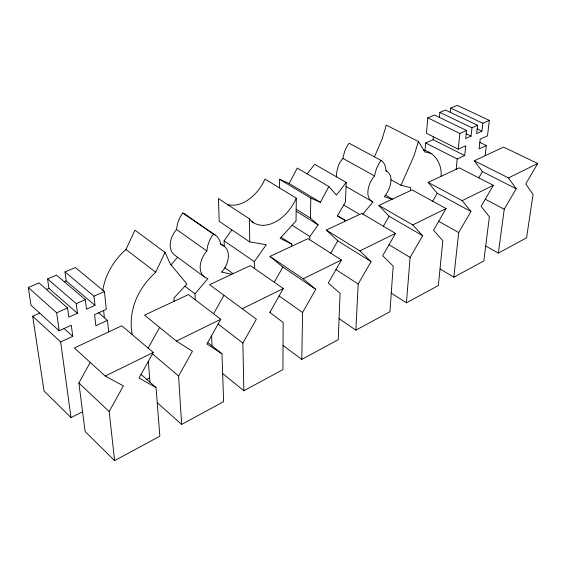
<?xml version="1.0" encoding="UTF-8"?>
<svg xmlns="http://www.w3.org/2000/svg" width="566" height="566" viewBox="0 0 566 566"><rect width="100%" height="100%" fill="white"/><g stroke="black" fill="none" stroke-linecap="round" stroke-linejoin="round"><path stroke-width="0.85" d="M279.448 187.884L279.463 179.224L289.141 183.497L320.413 202.303L328.839 186.518L297.284 168.088L289.141 183.497M441.098 176.323C442.011 164.345 435.65 153.244 423.587 149.948M291.745 246.224L291.766 244.151L281.139 237.225M227.872 204.736C239.828 207.333 251.247 199.232 258.287 190.261A51.138 51.138 0 0 0 264.074 180.957L264.952 179.04L296.315 198.178L296.039 220.924L280.128 238.328L291.766 244.151M301.791 359.41L302.584 312.503L315.764 289.346L303.15 278.79L269.989 256.405L307.961 238.633L341.411 259.992L328.245 283.085L340.088 293.294L338.242 339.699L301.791 359.41L283.05 345.458M309.786 239.8L309.857 236.517L318.17 224.872L310.416 218.073L296.181 209.25M310.416 218.073L310.826 198.121L279.463 179.224M307.211 173.889L314.632 164.324L346.236 182.408L345.43 202.104L337.301 216.021L344.871 220.153L344.814 221.384M355.858 330.169L358.193 284.019L371.048 261.598L359.87 250.915L326.299 230.051L361.752 213.46L395.528 233.39L382.687 255.761L393.193 266.098L389.932 311.739L355.858 330.169L339.076 318.63M195.291 299.831L194.994 293.832L207.977 278.486A9.268 9.268 0 0 1 204.312 276.901L174.47 254.948C168.569 250.321 169.559 241.441 172.602 235.449A27.734 27.734 0 0 1 176.55 229.499L177.328 224.313L179.238 218.964A33.903 33.903 0 0 1 182.79 213A12.042 12.042 0 0 1 184.926 214.174L215.512 235.258A11.454 11.454 0 0 1 217.486 236.991L219.714 240.458L220.889 244.703A9.289 9.289 0 0 1 224.044 246.09C230.178 250.731 228.926 259.872 225.834 265.949A29.581 29.581 0 0 1 221.787 272.076M410.421 190.678L410.661 187.657L400.99 185.266L390.936 179.733M204.319 276.894C198.376 272.14 199.706 263.14 202.777 257.113A29.588 29.588 0 0 1 206.845 250.993L207.715 245.701L209.724 240.232A36.167 36.167 0 0 1 213.389 234.105L182.79 213M406.423 302.824L410.109 257.431L422.653 235.704L412.748 224.928L378.895 205.437L412.076 189.907L446.058 208.557L433.528 230.242L442.845 240.67L438.36 285.547L406.423 302.824L391.262 293.124M424.995 150.669L425.646 142.986L433.11 139.696L464.7 155.544L465.754 145.752L458.234 149.176L426.467 133.314L427.776 117.848L434.462 115.011L466.561 130.491L465.698 138.55L471.068 136.13L471.987 127.775L477.584 125.284L476.643 133.626L481.935 131.241L482.862 123.246L489.349 120.36L487.496 135.861L480.201 139.179L479.084 148.908L486.343 145.554L485.133 155.714M433.11 139.696L433.372 136.76M439.414 117.403L439.867 112.415L445.456 110.037L477.584 125.284M450.317 112.344L450.727 108.106L457.201 105.354L489.349 120.36M456.154 169.276L457.215 158.989L464.7 155.544M458.234 149.176L459.861 133.47L466.561 130.491M453.826 277.184L458.686 232.555L470.926 211.472L462.167 200.64L428.137 182.386L459.245 167.826L493.347 185.315L481.121 206.357L489.378 216.842L483.817 260.968L453.826 277.184L440.023 268.935M498.349 253.101L504.242 209.229L516.192 188.754L508.445 177.901L474.322 160.772L503.563 147.089L537.7 163.517L525.757 183.95L533.066 194.463L526.564 237.847L498.349 253.101L485.699 246.012M336.692 176.96A16.683 16.683 0 0 1 336.593 172.871L338.157 166.298A28.123 28.123 0 0 1 341.645 159.945L342.869 158.388L344.581 151.575A34.611 34.611 0 0 1 349.109 143.219L381.038 160.426C384.562 162.562 385.892 166.899 385.962 170.805C392.931 174.13 391.354 183.787 388.743 189.553A30.09 30.09 0 0 1 385.573 195.072L384.328 196.664L391.891 199.352M362.877 214.125L373.044 201.899A6.495 6.495 0 0 1 371.834 201.362C365.969 197.272 367.624 188.669 370.079 183.051A30.104 30.104 0 0 1 373.27 177.526L374.522 175.934L376.362 168.986A36.924 36.924 0 0 1 381.045 160.426M102.871 290.266C104.137 281.436 107.575 273.017 112.301 265.489A74.047 74.047 0 0 1 121.747 253.476L125.963 249.472L134.941 230.185L165.031 252.429L170.444 264.145L186.922 284.068L173.904 298.013L174.109 301.282M374.437 156.867L382.206 138.889L386.274 125.136L418.43 141.493L414.1 155.516L400.99 185.266M296.315 198.178L295.402 200.145A54.577 54.577 0 0 1 289.438 209.696C281.394 220.712 264.478 231.183 251.672 221.504M132.232 334.655C129.034 318.113 133.243 300.843 142.774 287.089A79.198 79.198 0 0 1 150.223 277.609L155.678 272.218L165.031 252.429M141.061 374.416L156.039 387.547L159.853 436.181L114.608 460.646L85.119 431.525L78.879 382.991L90.213 362.396M114.608 460.646L109.167 411.553L123.409 385.892L105.226 376.065L74.372 347.963L121.747 325.79L153.287 352.448L139.045 378.046L156.039 387.547M148.158 348.118L159.64 327.452M181.636 424.401L178.58 376.008L192.454 351.238L176.373 341.1L144.535 315.128L188.421 294.589L220.782 319.274L206.915 343.979L221.971 353.785L223.62 401.69L181.636 424.401L157.221 402.659M213.587 313.783L223.931 295.31M274.269 282.257L282.844 267.067L269.989 256.405M243.861 390.738L242.871 343.081L256.391 319.146L209.561 284.691L250.328 265.61L283.318 288.54L269.805 312.418L283.156 322.45L282.936 369.612L243.861 390.738L222.65 373.539M330.728 253.165L337.753 240.812L326.299 230.051M383.394 226.23L389.104 216.254L378.895 205.437M432.643 201.199L437.228 193.239L428.137 182.386M478.808 177.858L482.416 171.632L474.322 160.772M224.263 246.252L224.094 240.819L231.855 229.86M254.396 268.44L254.311 261.641L266.282 244.696L249.748 241.93L219.198 221.327L218.441 198.574L249.394 218.816A16.4 16.4 0 0 0 253.504 222.721M346.236 182.408L336.437 195.107L328.839 186.518M171.059 264.888L177.59 257.233M39.726 313.139L32.672 316.252L44.049 390.957L71.026 417.609L82.579 411.772M146.736 379.39L149.686 377.897M105.226 376.065L153.287 352.448M176.373 341.1L220.782 319.274M242.149 308.774L283.318 288.54M303.15 278.79L341.411 259.992M359.87 250.915L395.528 233.39M412.748 224.928L446.058 208.557M462.167 200.64L493.347 185.315M508.445 177.901L537.7 163.517M32.672 316.252L60.668 341.942L72.745 336.374L71.309 325.217L59.14 330.749L30.996 305.215L28.3 287.507L39.019 282.958L67.566 307.932L68.769 317.165L77.457 313.253L76.269 303.673L47.586 278.939L56.515 275.147L85.332 299.647L86.464 309.199L94.989 305.364L93.956 296.195L65.012 271.913L75.328 267.541L104.42 291.547L106.295 309.298L94.586 314.625L95.845 325.719L107.462 320.356L108.679 331.902M76.269 303.673L85.332 299.647M28.3 287.507L56.678 312.772L67.566 307.932M93.956 296.195L104.42 291.547M46.426 289.431L48.902 288.37L77.457 313.253M64.291 281.755L66.172 280.948L94.989 305.364M221.787 272.076L231.749 274.305M310.826 198.121L320.413 202.303M450.727 108.106L482.862 123.246M477.166 128.97L481.935 131.241M439.867 112.415L471.987 127.775M466.207 133.774L471.068 136.13M479.834 142.391L486.343 145.554M427.776 117.848L459.861 133.47M482.416 171.632L516.192 188.754M425.646 142.986L457.215 158.989M485.253 199.239L504.242 209.229M437.228 193.239L470.926 211.472M342.869 158.388L374.522 175.934M438.685 221.32L458.686 232.555M385.474 195.206L392.401 199.112M346.067 186.525L371.834 201.362M389.104 216.254L422.653 235.704M343.732 205.012L359.658 214.443M389.019 244.731L410.109 257.431M337.492 215.703L344.871 220.153M296.152 211.189L318.17 224.872M337.753 240.812L371.048 261.598M292.098 225.233L309.857 236.517M335.942 269.579L358.193 284.019M282.844 267.067L315.764 289.346M224.094 240.819L254.311 261.641M220.74 243.805L224.037 246.09M279.109 295.976L302.584 312.503M176.55 229.499L206.838 250.993M224.851 267.775L233.107 273.668M184.926 286.205L194.994 293.832M125.963 249.472L155.678 272.218M218.108 324.042L242.871 343.081M207.75 342.501L221.971 353.785M152.48 353.899L178.58 376.008M98.597 312.8L107.462 320.356M64.029 328.528L72.745 336.374M78.879 382.991L109.167 411.553M418.43 141.493L424.833 151.992A16.4 16.4 0 0 1 430.903 153.683M47.586 278.939L48.902 288.37M56.678 312.772L59.14 330.749M60.668 341.942L71.026 417.609M65.012 271.913L66.172 280.948M103.62 310.515L104.399 317.745M148.327 361.356L150.047 382.298M211.627 335.588L212.045 345.904M249.394 218.816L249.748 241.93M270.18 311.753L270.18 312.701M213.382 234.105A11.525 11.525 0 0 1 215.512 235.258M385.962 170.805A6.516 6.516 0 0 1 386.819 171.194M184.926 214.174A11.95 11.95 0 0 1 186.78 215.759"/></g></svg>
